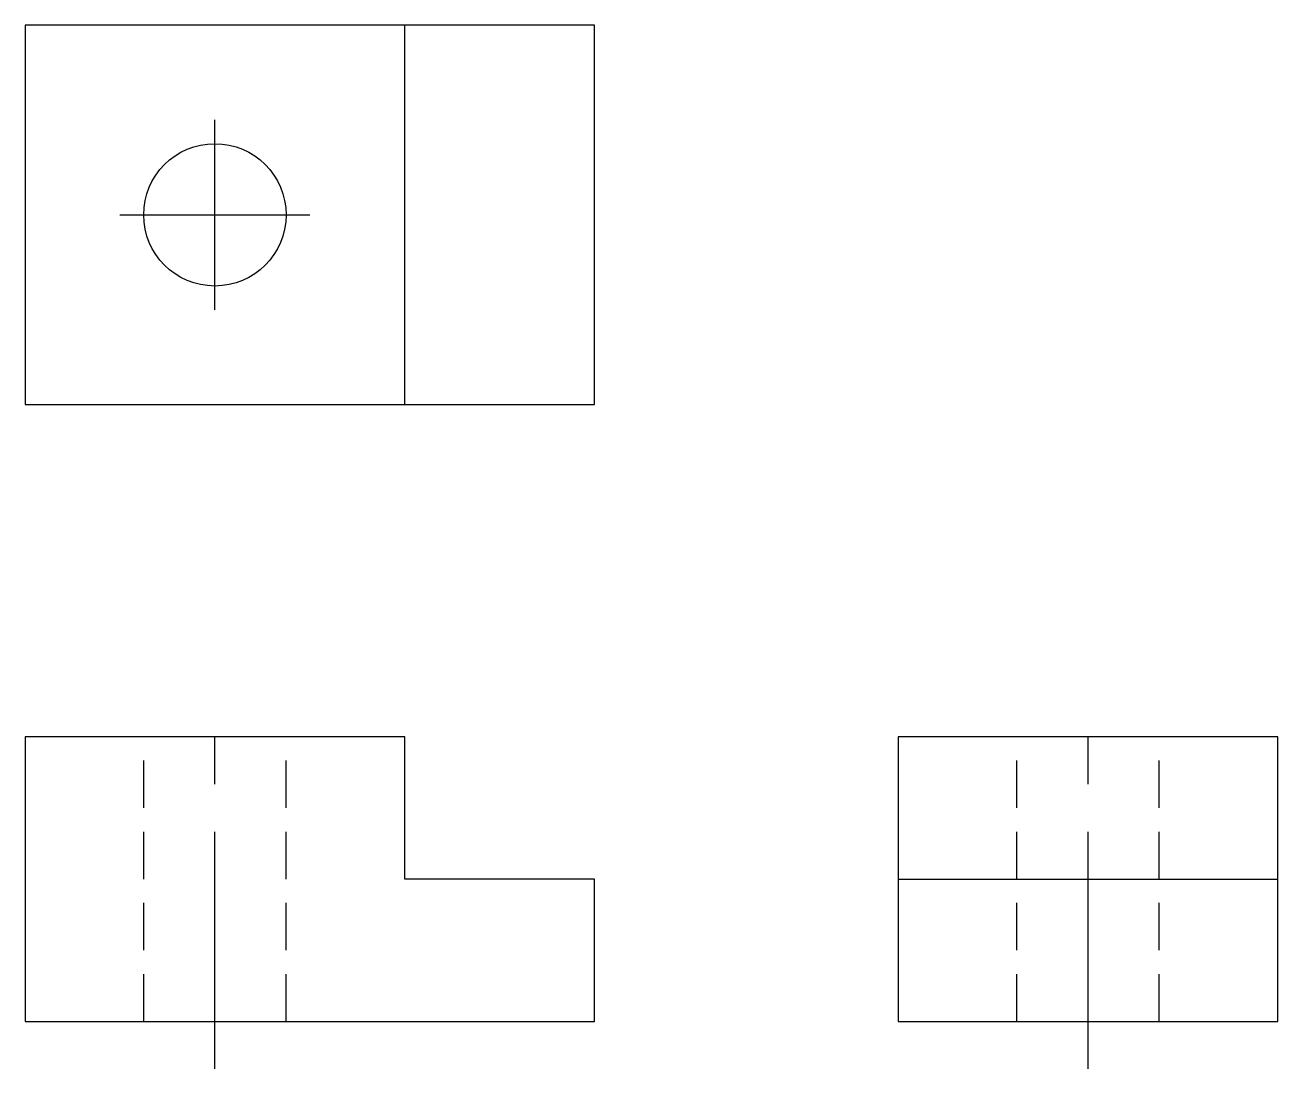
# Model space of a CAD drawing. Header units: inches. Extents: x 0 to 6.6, y -0.25 to 5.25.
import ezdxf

# ---------------------------------------------------------------- set-up
doc = ezdxf.new("R2010")
doc.units = ezdxf.units.IN
doc.header["$MEASUREMENT"] = 0
doc.linetypes.add('CENTER', pattern=[2, 1.25, -0.25, 0.25, -0.25])
doc.linetypes.add('HIDDEN', pattern=[0.375, 0.25, -0.125])
for name, color, linetype in [('CENTER', 3, 'CENTER'), ('HIDDEN', 1, 'HIDDEN'), ('OBJECT', 7, 'Continuous')]:
    doc.layers.add(name, color=color, linetype=linetype)

msp = doc.modelspace()

# ---------------------------------------------------------------- linework, layer by layer
at = {"layer": 'CENTER'}
for p, q in [((1, 3.75), (1, 4.75)), ((0.5, 4.25), (1.5, 4.25)), ((1, -0.25), (1, 1.75)), ((5.6, -0.25), (5.6, 1.75))]:
    msp.add_line(p, q, dxfattribs=at)
at = {"layer": 'HIDDEN'}
for p, q in [((0.625, 0), (0.625, 1.5)), ((1.375, 0), (1.375, 1.5)), ((5.225, 0), (5.225, 1.5)), ((5.975, 0), (5.975, 1.5))]:
    msp.add_line(p, q, dxfattribs=at)
at = {"layer": 'OBJECT'}
for p, q in [((3, 5.25), (0, 5.25)), ((0, 5.25), (0, 3.25)), ((2, 3.25), (2, 5.25)), ((3, 3.25), (3, 5.25)), ((0, 3.25), (3, 3.25)), ((2, 1.5), (0, 1.5)), ((0, 1.5), (0, 0)), ((2, 0.75), (2, 1.5)), ((6.6, 1.5), (4.6, 1.5)), ((4.6, 1.5), (4.6, 0)), ((6.6, 0), (6.6, 1.5)), ((3, 0.75), (2, 0.75)), ((3, 0), (3, 0.75)), ((4.6, 0.75), (6.6, 0.75)), ((0, 0), (3, 0)), ((4.6, 0), (6.6, 0))]:
    msp.add_line(p, q, dxfattribs=at)
msp.add_circle((1, 4.25), 0.375, dxfattribs=at)

doc.saveas('drawing.dxf')
